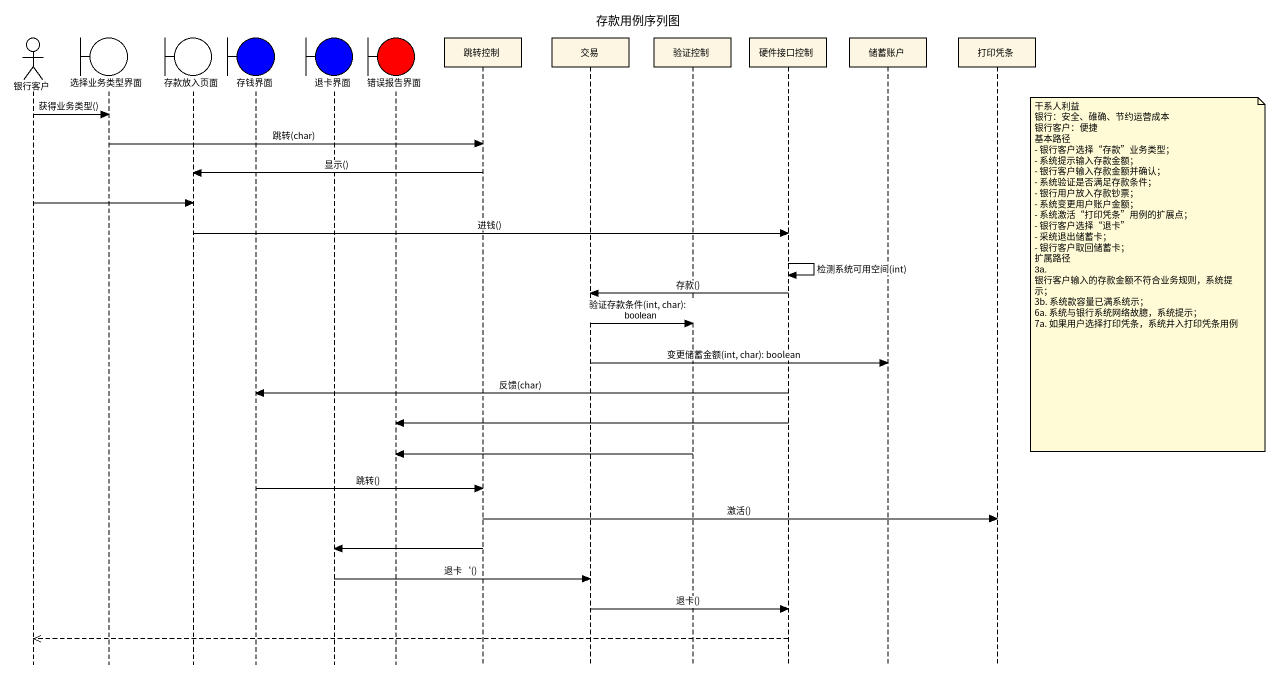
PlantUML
@startuml
title 存款用例序列图
hide footbox
actor 银行客户
boundary 选择业务类型界面
boundary 存款放入页面
boundary 存钱界面 #0000FF
boundary 退卡界面 #0000FF
boundary 错误报告界面 #FF0000
participant 跳转控制
participant 交易
participant 验证控制
participant 硬件接口控制
participant 储蓄账户
participant 打印凭条

银行客户 -> 选择业务类型界面 : 获得业务类型()
选择业务类型界面 -> 跳转控制 : 跳转(char)
跳转控制 -> 存款放入页面 : 显示()
银行客户 -> 存款放入页面
存款放入页面 -> 硬件接口控制 : 进钱()
硬件接口控制 -> 硬件接口控制 : 检测系统可用空间(int)
note right of 打印凭条
  干系人利益
  银行：安全、碓确、节约运营成本
  银行客户：便捷
  基本路径
  - 银行客户选择“存款”业务类型；
  - 系统提示输入存款金额；
  - 银行客户输入存款金额并确认；
  - 系统验证是否满足存款条件；
  - 银行用户放入存款钞票；
  - 系统变更用户账户金额；
  - 系统激活“打印凭条”用例的扩展点；
  - 银行客户选择“退卡”
  - 采统退出储蓄卡；
  - 银行客户取回储蓄卡；
  扩属路径
  3a. 银行客户输入的存款金额不符合业务规则，系统提示；
  3b. 系统款容量已满系统示；
  6a. 系统与银行系统网络故臆，系统提示；
  7a. 如果用户选择打印凭条，系统井入打印凭条用例
end note
硬件接口控制 -> 交易 : 存款()
交易 -> 验证控制 : 验证存款条件(int, char): boolean
交易 -> 储蓄账户 : 变更储蓄金额(int, char): boolean
硬件接口控制 -> 存钱界面 : 反馈(char)
硬件接口控制 -> 错误报告界面
验证控制 -> 错误报告界面
存钱界面 -> 跳转控制 : 跳转()
跳转控制 -> 打印凭条 : 激活()
跳转控制 -> 退卡界面
退卡界面 -> 交易 : 退卡‘()
交易 -> 硬件接口控制 : 退卡()
硬件接口控制 -->> 银行客户
@enduml
